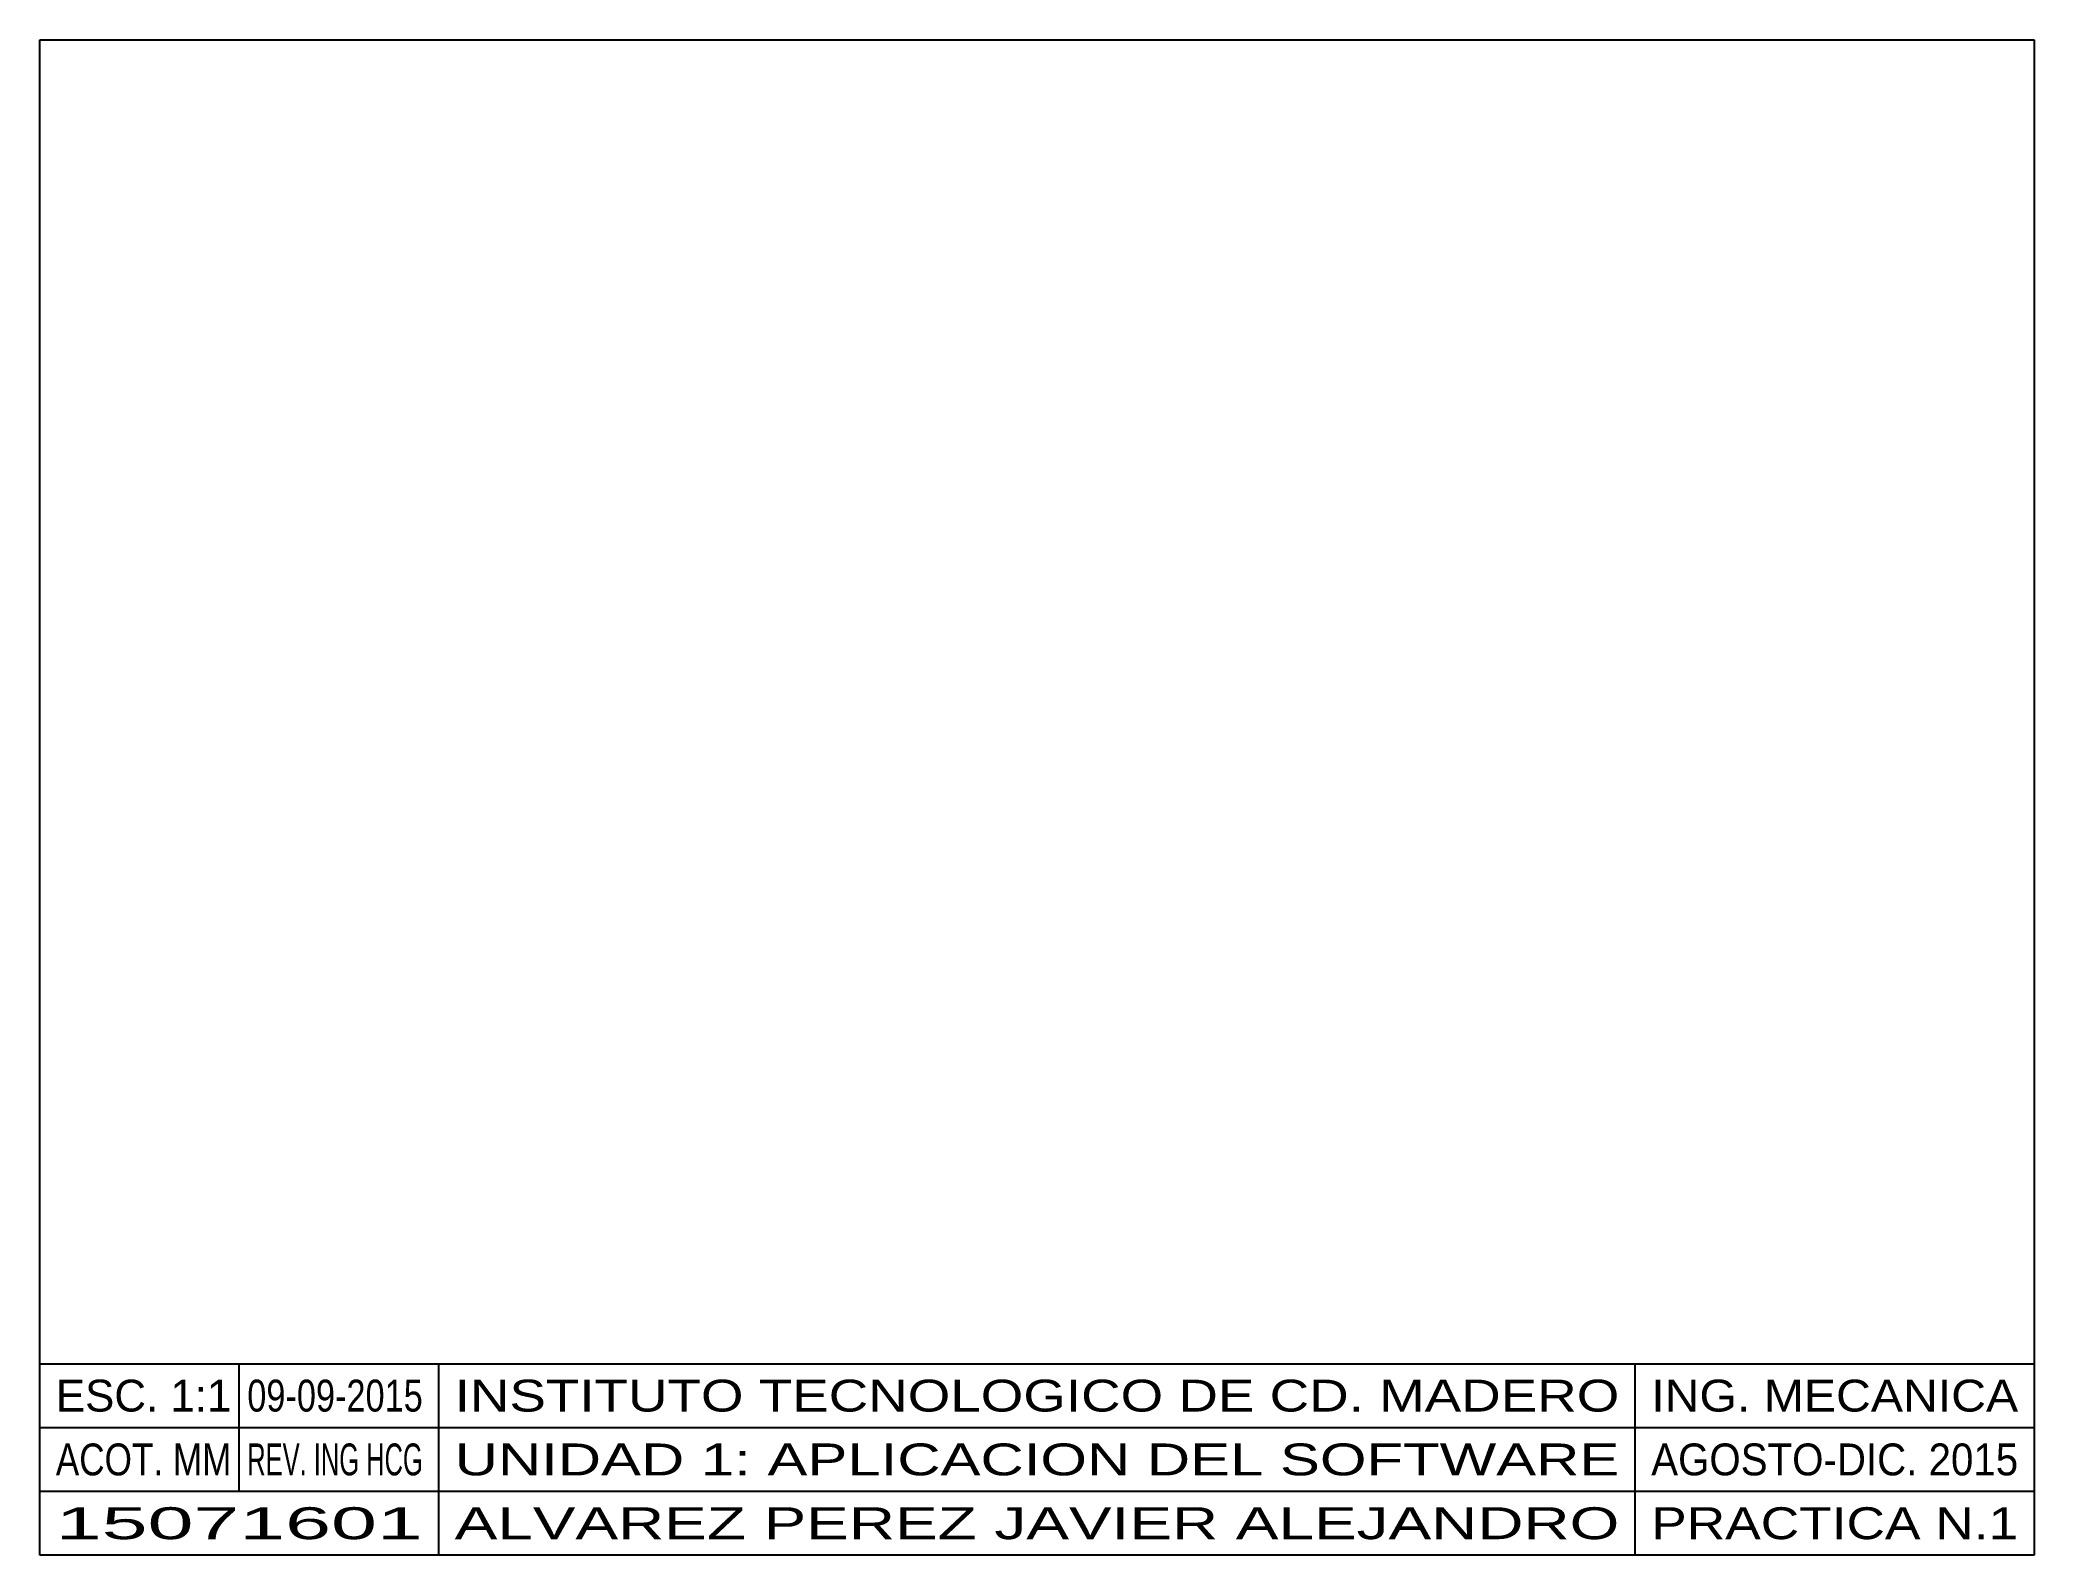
# Model space of a CAD drawing. Header units: millimetres. Extents: x 0 to 250, y 0 to 190.
import ezdxf
from ezdxf.enums import TextEntityAlignment as Align

# ---------------------------------------------------------------- set-up
doc = ezdxf.new("R2010")
doc.units = ezdxf.units.MM
doc.layers.add('recuadro', color=5, linetype='Continuous')
doc.layers.add('TEXTOS', color=6, linetype='Continuous')
doc.styles.get("Standard").update_dxf_attribs({"font": 'ARIAL.TTF'})

msp = doc.modelspace()

# ---------------------------------------------------------------- linework, layer by layer
at = {"layer": 'recuadro'}
for p, q in [((0, 0), (0, 190)), ((0, 190), (250, 190)), ((250, 190), (250, 0)), ((0, 24), (250, 24)), ((25, 8), (25, 24)), ((50, 0), (50, 24)), ((200, 0), (200, 24)), ((0, 16), (250, 16)), ((0, 8), (250, 8)), ((250, 0), (0, 0)), ((50, 0), (50, 0)), ((50, 0), (50, 0))]:
    msp.add_line(p, q, dxfattribs=at)

# ---------------------------------------------------------------- texts
at = {"layer": 'TEXTOS'}
for s, width, p, p2 in [('ESC. 1:1', 0.983773, (2, 18), (24, 18)), ('09-09-2015', 0.769664, (26, 18), (48, 18)), ('INSTITUTO TECNOLOGICO DE CD. MADERO', 1.227862, (52, 18), (198, 18)), ('ING. MECANICA', 1.08126, (202, 18), (248, 18)), ('ACOT. MM', 0.787479, (2, 10), (24, 10)), ('REV. ING HCG', 0.571439, (26, 10), (48, 10)), ('UNIDAD 1: APLICACION DEL SOFTWARE', 1.343468, (52, 10), (198, 10)), ('AGOSTO-DIC. 2015', 0.903241, (202, 10), (248, 10)), ('15071601', 1.850198, (2, 2), (48, 2)), ('ALVAREZ PEREZ JAVIER ALEJANDRO', 1.433443, (52, 2), (198, 2)), ('PRACTICA N.1', 1.194742, (202, 2), (248, 2))]:
    msp.add_text(s, height=4, dxfattribs=dict(at, width=width)).set_placement(p, p2, align=Align.FIT)

doc.saveas('drawing.dxf')
